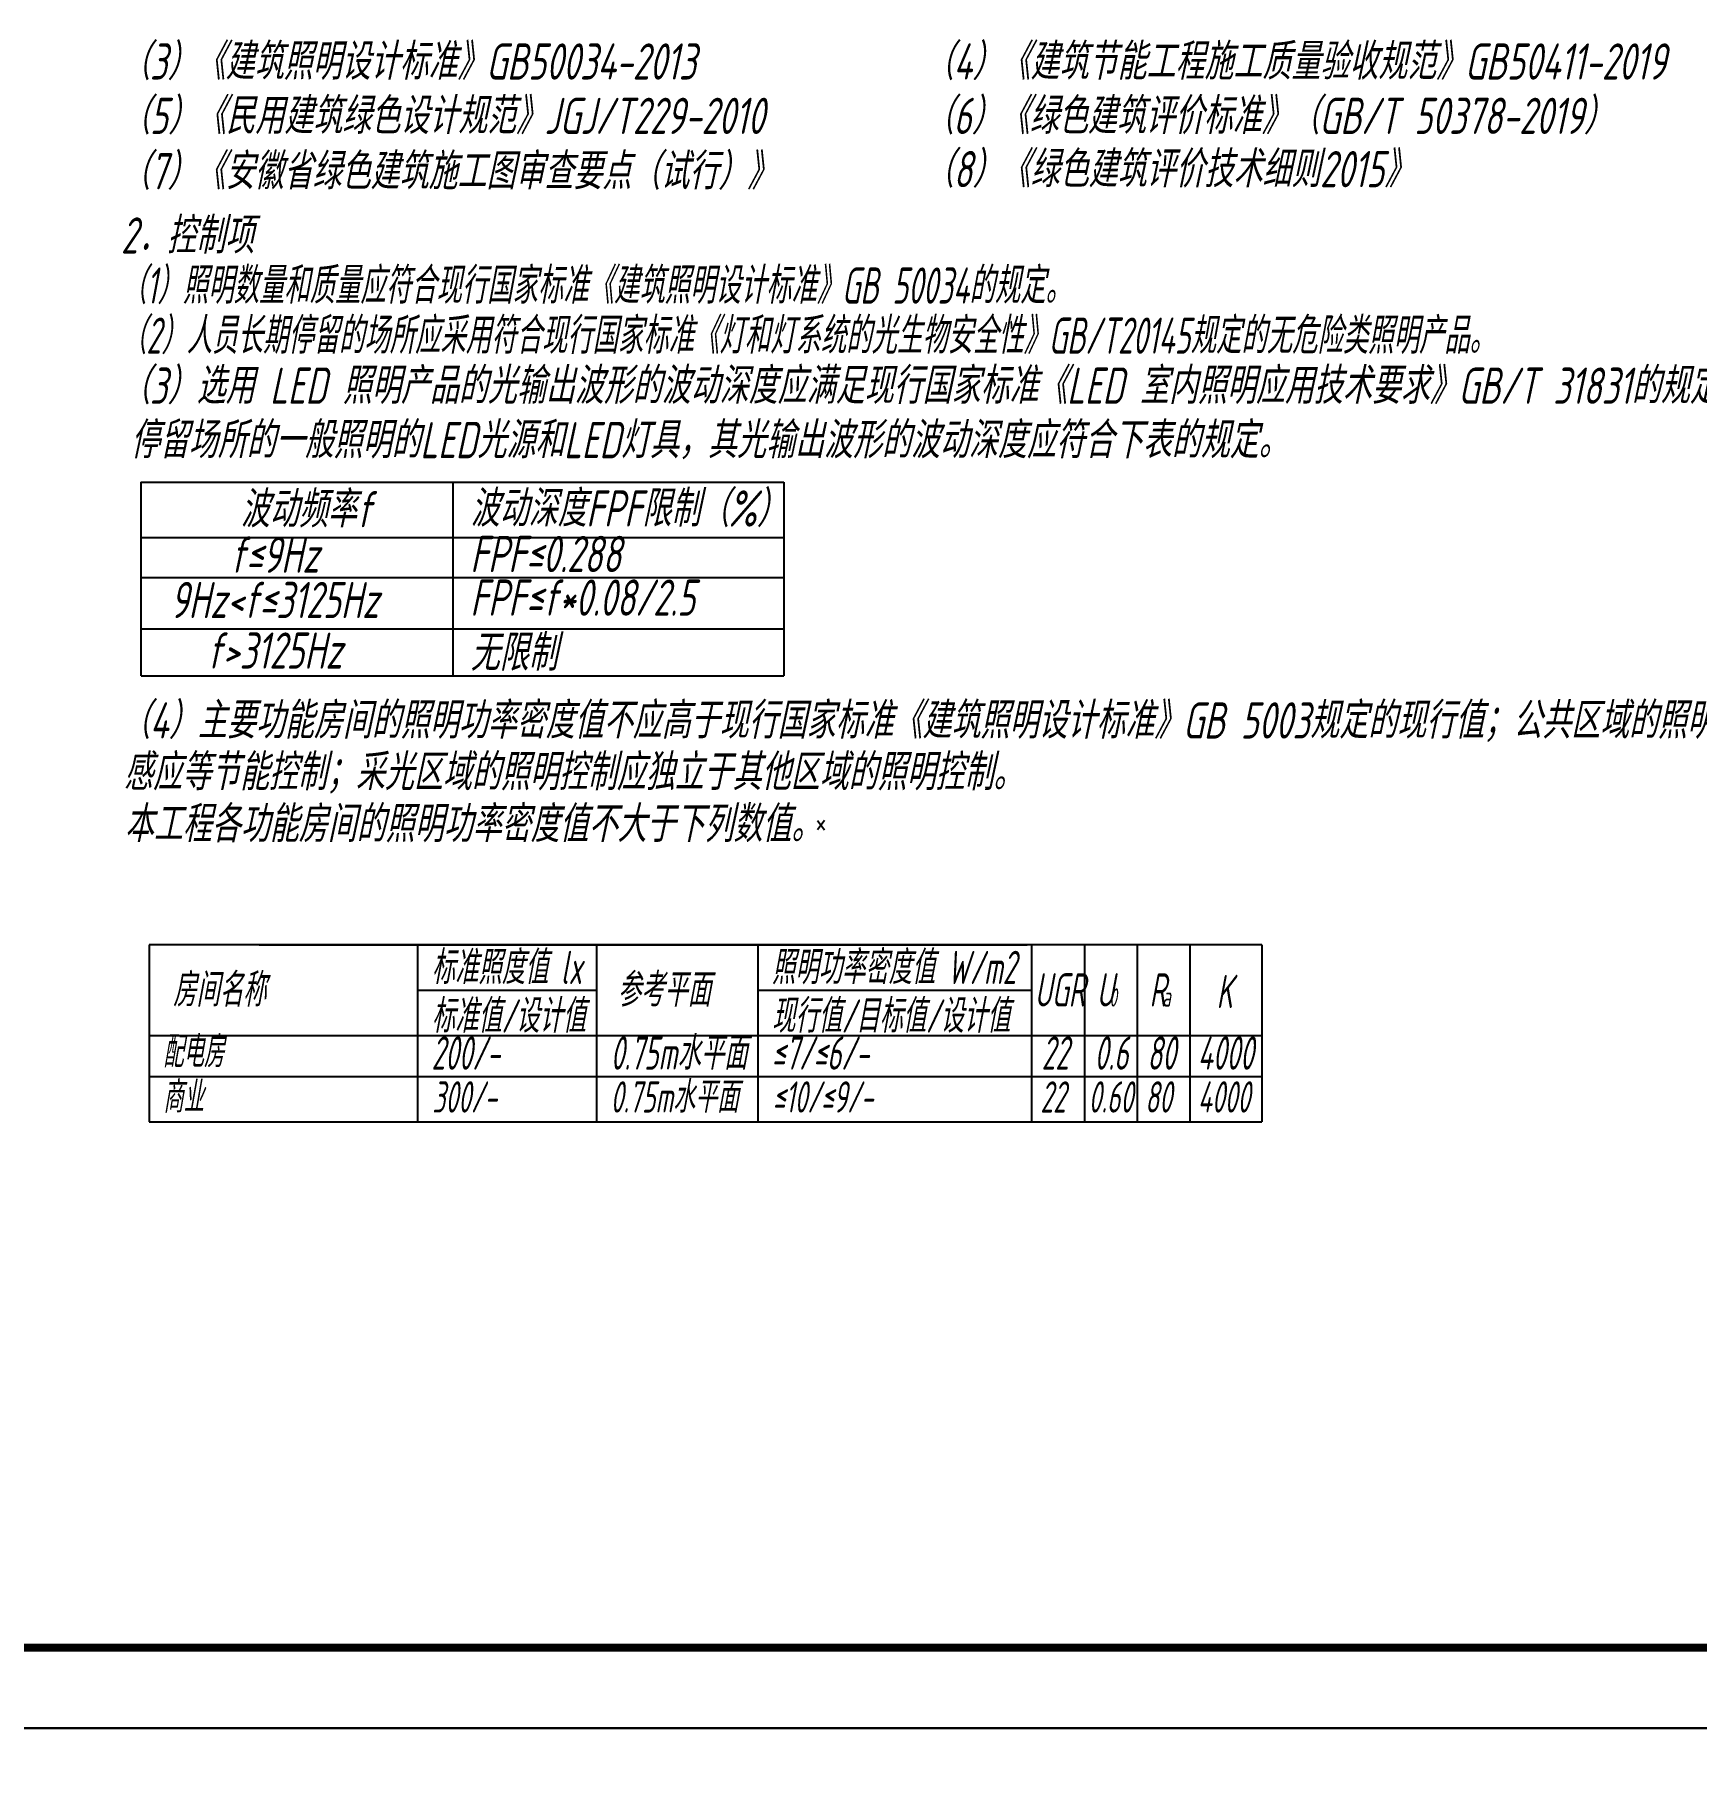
# Model space of a CAD drawing. Extents: x -24105 to 1725648, y 165513 to 982828.
# Drawn here: x 62875 to 83516, y 420106 to 441593 of the extents above; entities that cross this region are included whole.
import ezdxf
from ezdxf.enums import TextEntityAlignment as Align

# ---------------------------------------------------------------- set-up
doc = ezdxf.new("R2010")
doc.units = 0
doc.header["$LTSCALE"] = 1000
doc.header["$MEASUREMENT"] = 0
for name, color, linetype in [('DIM-照明', 3, 'Continuous'), ('TEL_TEXT', 7, 'Continuous'), ('图框', 140, 'Continuous')]:
    doc.layers.add(name, color=color, linetype=linetype)
doc.styles.add('FFDI-TEXT', font='gbeitc.shx', dxfattribs={"width": 0.8, "height": 4.5, "bigfont": 'hztxt.shx'})
doc.styles.add('HZTXT', font='gbeitc.shx', dxfattribs={"width": 0.8, "height": 400, "bigfont": 'hztxt.shx'})

msp = doc.modelspace()

# ---------------------------------------------------------------- linework, layer by layer
msp.add_line((64196, 436035), (72181, 436035))
at = {"color": 7, "linetype": 'ByBlock'}
for p, q in [((72600, 431832), (72688, 431714)), ((72688, 431832), (72600, 431714))]:
    msp.add_line(p, q, dxfattribs=at)
at = {"layer": 'DIM-照明', "color": 7}
for p, q in [((78120, 430286), (64296, 430286)), ((64296, 430286), (64296, 428090, 0)), ((75261, 428090, 0), (75261, 430286))]:
    msp.add_line(p, q, dxfattribs=at)
at = {"layer": 'DIM-照明', "color": 7, "extrusion": (-9.82765e-22, 1.99412e-09, 1), "elevation": 0}
for points in [[(65663, 430286), (75205, 430286)], [(67632, 430286), (67632, 428090)], [(69856, 430286), (69856, 428090)], [(71857, 430286), (71857, 428090)], [(75916, 430286), (75916, 428090)], [(76571, 430286), (76571, 428090)], [(77226, 430286), (77226, 428090)], [(78120, 430286), (78120, 428090)], [(67632, 429723), (69856, 429723)], [(71857, 429723), (75261, 429723)], [(64296, 429161), (78120, 429161)], [(64296, 428653), (78120, 428653)], [(64296, 428090), (78120, 428090)]]:
    msp.add_lwpolyline(points, dxfattribs=at)
at = {"layer": 'DIM-照明', "color": 7, "elevation": 0}
msp.add_lwpolyline([(70984, 428653), (74177, 428653)], dxfattribs=at)
at = {"layer": 'TEL_TEXT'}
for p, q in [((64196, 436035), (72181, 436035)), ((64196, 436035), (64196, 433628)), ((64197, 436035), (72181, 436035)), ((64197, 436035), (72181, 436035)), ((68070, 436035), (68070, 433628)), ((72181, 436035), (72181, 433628)), ((64196, 435346), (70861, 435346)), ((64197, 435346), (72181, 435346)), ((64197, 434849), (72181, 434849)), ((64197, 434210), (72181, 434210)), ((64197, 433628), (72181, 433628))]:
    msp.add_line(p, q, dxfattribs=at)
at = {"layer": '图框'}
for points in [[(36135, 462513), (95535, 462513), (95535, 420558), (36135, 420558)], [(36135, 420558), (95535, 420558), (95535, 378604), (36135, 378604)]]:
    msp.add_lwpolyline(points, close=True, dxfattribs=at)
at = {"layer": '图框', "const_width": 100}
msp.add_lwpolyline([(38635, 421558), (94535, 421558), (94535, 461558), (38635, 461558)], close=True, dxfattribs=at)

# ---------------------------------------------------------------- texts
at = {"layer": 'DIM-照明', "color": 7, "linetype": 'Continuous', "style": 'FFDI-TEXT'}
for s, width, p in [('（3）《建筑照明设计标准》GB50034-2013 ', 0.8, (63947, 441034)), ('（4）《建筑节能工程施工质量验收规范》GB50411-2019', 0.8, (73929, 441034)), ('（5）《民用建筑绿色设计规范》JGJ/T229-2010', 0.8, (63947, 440359)), ('（6）《绿色建筑评价标准》（GB/T 50378-2019）', 0.8, (73929, 440359)), ('（7）《安徽省绿色建筑施工图审查要点（试行）》 ', 0.8, (63947, 439671)), ('（8）《绿色建筑评价技术细则2015》', 0.8, (73929, 439697)), ('2．控制项', 0.8, (63947, 438873)), ('（1）照明数量和质量应符合现行国家标准《建筑照明设计标准》GB 50034的规定。', 0.7, (63947, 438251)), ('（2）人员长期停留的场所应采用符合现行国家标准《灯和灯系统的光生物安全性》GB/T20145规定的无危险类照明产品。 ', 0.7, (63947, 437629)), ('（3）选用 LED 照明产品的光输出波形的波动深度应满足现行国家标准《LED 室内照明应用技术要求》GB/T 31831的规定。用于人员长期工作或', 0.8, (63947, 437007)), ('停留场所的一般照明的LED光源和LED灯具，其光输出波形的波动深度应符合下表的规定。', 0.8, (64064, 436331)), ('波动频率f', 0.8, (65431, 435472)), ('波动深度FPF限制（%%%）', 0.8, (68286, 435482)), ('FPF≤0.288', 0.8, (68286, 434916)), ('FPF≤f*0.08/2.5', 0.8, (68286, 434375)), ('无限制', 0.8, (68286, 433690)), ('（4）主要功能房间的照明功率密度值不应高于现行国家标准《建筑照明设计标准》GB 5003规定的现行值；公共区域的照明系统应采用分区、定时、', 0.8, (63947, 432849)), ('感应等节能控制；采光区域的照明控制应独立于其他区域的照明控制。', 0.8, (63980, 432207)), ('本工程各功能房间的照明功率密度值不大于下列数值。 ', 0.8, (63989, 431562))]:
    msp.add_text(s, height=450, dxfattribs=dict(at, width=width)).set_placement(p)
at = {"layer": 'DIM-照明', "color": 7, "linetype": 'Continuous', "style": 'FFDI-TEXT', "width": 0.8}
for s, p in [('f≤9Hz', (65856, 435133)), ('9Hz<f≤3125Hz', (65856, 434570)), ('f>3125Hz', (65856, 433942))]:
    msp.add_text(s, height=450, dxfattribs=at).set_placement(p, align=Align.MIDDLE_CENTER)
at = {"layer": 'DIM-照明', "color": 7, "style": 'HZTXT', "width": 0.7}
for s, height, p in [('标准照度值 lx', 413.8, (67805, 429799, 0)), ('照明功率密度值 W/m2', 413.77, (72030, 429799, 0)), ('房间名称', 413.8, (64591, 429520, 0)), ('参考平面', 413.8, (70114, 429520, 0)), ('UGR', 413.8, (75296, 429520, 0)), ('U', 414, (76066, 429520, 0)), ('0', 226, (76225, 429520, 0)), ('R', 414, (76723, 429520, 0)), ('K', 414, (77556, 429500, 0)), ('标准值/设计值', 413.8, (67805, 429196, 0)), ('现行值/目标值/设计值', 413.77, (72030, 429196, 0)), ('a', 248, (76882, 429520, 0)), ('200/-', 413.8, (67805, 428736, 0)), ('0.75m水平面', 413.8, (70030, 428736, 0)), ('≤7/≤6/-', 413.8, (72030, 428736, 0)), ('22', 413.8, (75384, 428736, 0)), ('0.6', 413.8, (76040, 428736, 0)), ('80', 413.8, (76695, 428736, 0)), ('4000', 413.8, (77323, 428736, 0))]:
    msp.add_text(s, height=height, rotation=360, dxfattribs=at).set_placement(p)
at = {"layer": 'DIM-照明', "color": 7, "style": 'HZTXT'}
for s, width, p in [('配电房', 0.65, (64470, 428765, 0)), ('商业', 0.65, (64470, 428203, 0)), ('300/-', 0.7, (67814, 428203, 0)), ('0.75m水平面', 0.7, (70029, 428203, 0)), ('≤10/≤9/-', 0.7, (72041, 428203, 0)), ('22', 0.7, (75368, 428203, 0)), ('0.60', 0.7, (75966, 428203, 0)), ('80', 0.7, (76668, 428203, 0)), ('4000', 0.7, (77323, 428203, 0))]:
    msp.add_text(s, height=388.2, dxfattribs=dict(at, width=width)).set_placement(p)

doc.saveas('drawing.dxf')
